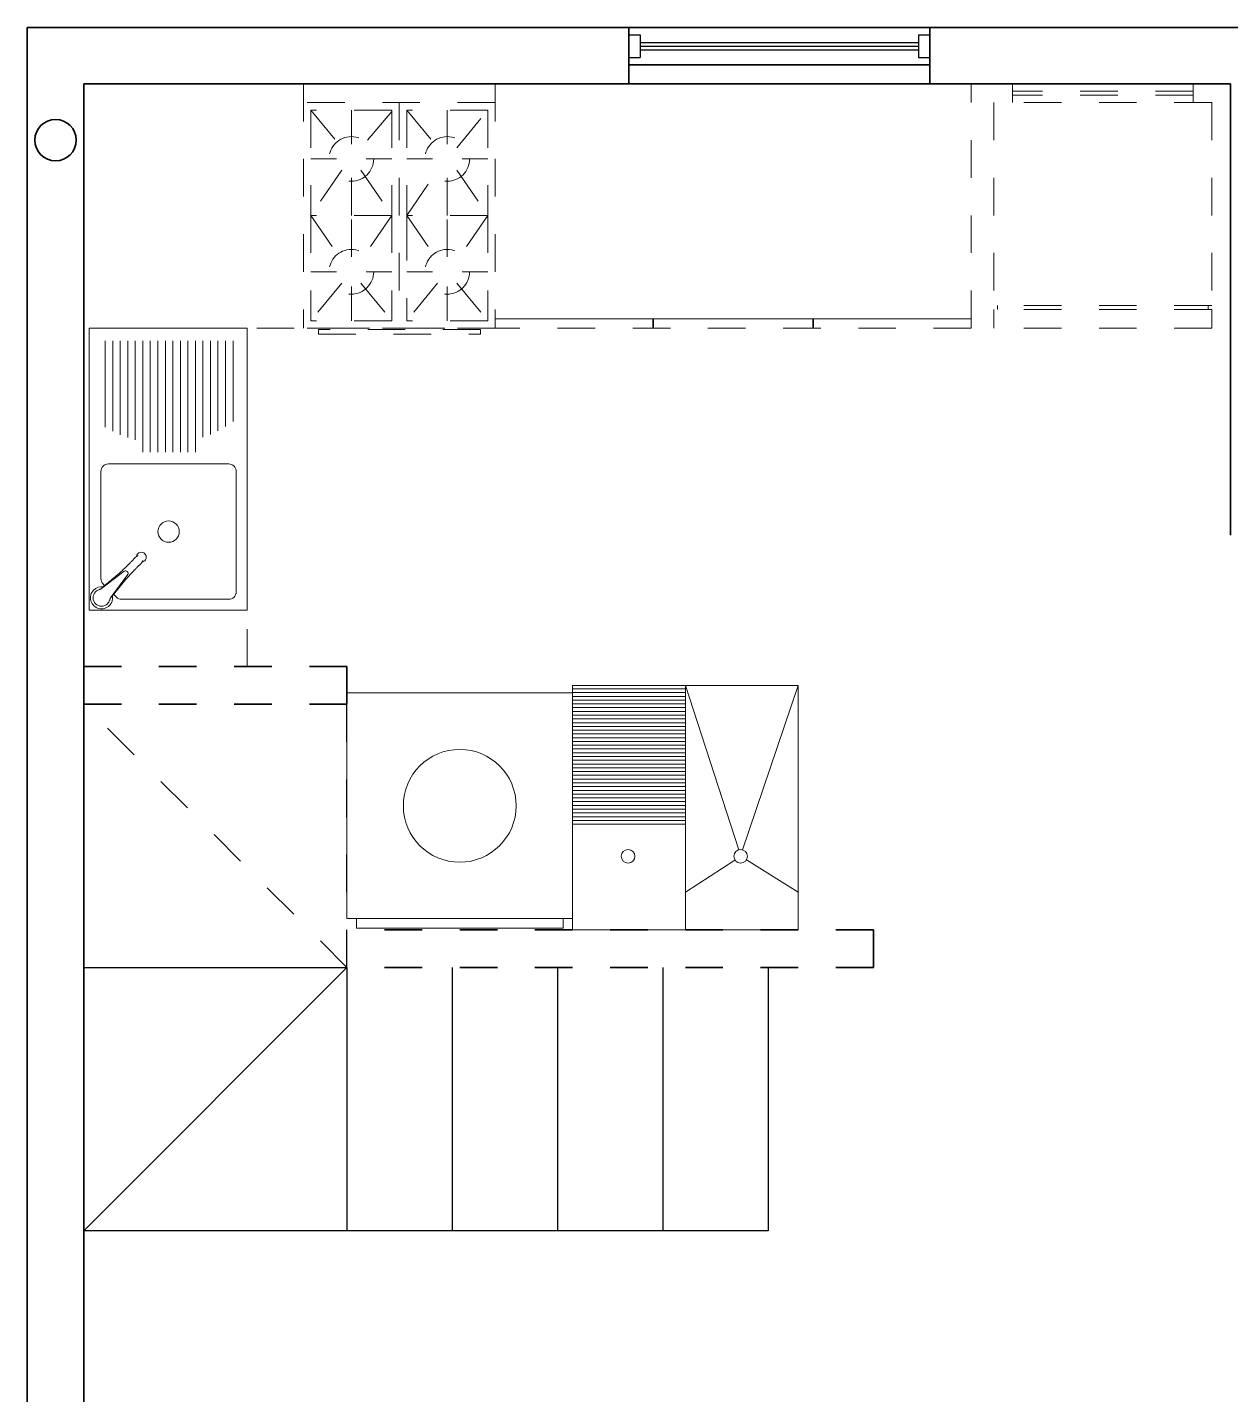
# Model space of a CAD drawing. Header units: millimetres. Extents: x 235.7 to 251.5, y 148.6 to 159.
# Drawn here: x 245 to 248.2, y 154.901 to 158.537 of the extents above; entities that cross this region are included whole.
import ezdxf

# ---------------------------------------------------------------- set-up
doc = ezdxf.new("R2010")
doc.units = ezdxf.units.MM
doc.linetypes.add('DASHDOT', pattern=[1, 0.5, -0.25, 0, -0.25])
doc.linetypes.add('HIDDEN', pattern=[0.375, 0.25, -0.125])
for name, color, linetype, lineweight in [('A-FLOR-LEVL', 7, 'Continuous', 35), ('A-FLOR-STRS', 7, 'Continuous', 25), ('A-FURN', 9, 'Continuous', 18), ('A-GLAZ-FULL', 4, 'Continuous', 25), ('A-WALL-FULL', 7, 'Continuous', 35), ('A-WALL-FULL-EXTR', 7, 'Continuous', 35), ('A-WALL-FULL-INTR', 7, 'Continuous', 35)]:
    doc.layers.add(name, color=color, linetype=linetype, lineweight=lineweight)

# ---------------------------------------------------------------- blocks, each defined once
blk = doc.blocks.new('LAVADORA-PL')
for p, q in [((0, 0), (0, 0.6)), ((0, 0.6), (0.6, 0.6)), ((0.6, 0.6), (0.6, 0)), ((0.625, 0.575), (0.625, 0.025)), ((0.6, 0), (0, 0))]:
    blk.add_line(p, q)
for points in [[(0.6, 0.575), (0.625, 0.575)], [(0.6, 0.025), (0.625, 0.025)]]:
    blk.add_lwpolyline(points)
blk.add_circle((0.3, 0.3), 0.15)

msp = doc.modelspace()

# ---------------------------------------------------------------- linework, layer by layer
at = {"layer": 'A-FLOR-LEVL'}
for p, q in [((247.3999, 158.5368), (246.5999, 158.5368)), ((247.3999, 158.4368), (246.5999, 158.4368))]:
    msp.add_line(p, q, dxfattribs=at)
msp.add_circle((245.0749, 158.2368), 0.055, dxfattribs=at)
at = {"layer": 'A-FLOR-STRS', "linetype": 'HIDDEN', "ltscale": 0.001}
for q in [(245.1499, 156.7368), (245.8499, 156.7368)]:
    msp.add_line((245.8499, 156.0368), q, dxfattribs=at)
at = {"layer": 'A-FLOR-STRS'}
for p, q in [((245.1499, 156.0368), (245.8499, 156.0368)), ((245.8499, 156.0368), (245.8499, 155.3368)), ((246.1299, 156.0368), (246.1299, 155.3368)), ((246.4099, 156.0368), (246.4099, 155.3368)), ((246.6899, 156.0368), (246.6899, 155.3368)), ((246.9699, 156.0368), (246.9699, 155.3368)), ((246.9699, 155.3368), (245.1499, 155.3368))]:
    msp.add_line(p, q, dxfattribs=at)
at = {"layer": 'A-FLOR-STRS', "linetype": 'DASHDOT', "ltscale": 15}
msp.add_line((245.8499, 156.0368), (245.1499, 155.3368), dxfattribs=at)
at = {"layer": 'A-FURN', "linetype": 'HIDDEN', "ltscale": 0.001}
for p, q in [((245.7341, 158.3868), (245.7341, 157.7368)), ((246.2441, 158.3868), (246.2441, 157.7368)), ((247.5099, 157.7368), (247.5099, 158.3868)), ((248.0999, 158.3868), (247.6199, 158.3868)), ((247.6199, 158.3868), (247.6199, 158.3368)), ((248.0999, 158.3868), (248.0999, 158.3368)), ((248.0999, 158.3668), (247.6199, 158.3668)), ((248.0999, 158.3568), (247.6199, 158.3568)), ((246.2441, 158.3368), (245.7341, 158.3368)), ((245.7541, 158.3168), (245.8361, 158.2168)), ((245.9691, 158.3168), (245.7541, 158.3168)), ((245.7541, 158.3168), (245.7541, 158.0368)), ((245.8616, 158.2262), (245.8616, 158.3168)), ((245.9691, 158.3133), (245.8871, 158.2168)), ((245.9691, 158.3168), (245.9691, 158.0368)), ((245.9891, 158.3368), (245.9891, 157.7368)), ((246.0091, 158.3168), (246.0911, 158.2168)), ((246.0091, 158.3168), (246.0091, 158.0133)), ((246.2241, 158.3168), (246.0091, 158.3168)), ((246.1166, 158.2262), (246.1166, 158.3168)), ((246.1421, 158.2168), (246.2241, 158.3168)), ((246.2241, 158.3168), (246.2241, 158.0368)), ((247.5699, 158.3368), (247.5699, 157.7968)), ((248.1499, 158.3368), (247.5699, 158.3368)), ((248.1499, 158.3368), (248.1499, 157.7968)), ((245.7541, 158.1868), (245.8222, 158.1868)), ((245.901, 158.1868), (245.9691, 158.1868)), ((246.0091, 158.1868), (246.0772, 158.1868)), ((246.156, 158.1868), (246.2241, 158.1868)), ((245.8361, 158.1568), (245.7541, 158.0368)), ((245.8616, 158.0368), (245.8616, 158.1474)), ((245.8871, 158.1568), (245.9691, 158.0368)), ((246.0091, 158.0368), (246.0911, 158.1568)), ((246.1166, 158.0368), (246.1166, 158.1474)), ((246.1421, 158.1568), (246.2241, 158.0368)), ((245.7541, 158.0368), (245.8361, 157.9168)), ((245.7541, 158.0368), (245.7541, 157.7568)), ((245.9691, 158.0368), (245.7541, 158.0368)), ((245.8616, 157.9262), (245.8616, 158.0368)), ((245.9691, 158.0368), (245.8871, 157.9168)), ((245.9691, 158.0368), (245.9691, 157.7568)), ((246.0091, 158.0368), (246.0911, 157.9168)), ((246.2241, 158.0368), (246.0091, 158.0368)), ((246.0091, 158.0168), (246.0091, 157.7568)), ((246.1166, 157.9262), (246.1166, 158.0368)), ((246.2241, 158.0368), (246.1421, 157.9168)), ((246.2241, 158.0368), (246.2241, 157.7568)), ((245.7541, 157.8868), (245.8222, 157.8868)), ((245.901, 157.8868), (245.9691, 157.8868)), ((246.0091, 157.8868), (246.0772, 157.8868)), ((246.156, 157.8868), (246.2241, 157.8868)), ((245.8361, 157.8568), (245.7541, 157.7568)), ((245.8616, 157.7568), (245.8616, 157.8474)), ((245.8871, 157.8568), (245.9691, 157.7568)), ((246.0911, 157.8568), (246.0091, 157.7568)), ((246.1166, 157.7568), (246.1166, 157.8474)), ((246.1421, 157.8568), (246.2241, 157.7568)), ((248.1499, 157.7968), (247.5699, 157.7968)), ((248.1499, 157.7868), (247.5699, 157.7868)), ((247.5699, 157.7868), (247.5699, 157.7368)), ((247.5799, 157.7968), (247.5799, 157.7868)), ((248.1399, 157.7968), (248.1399, 157.7868)), ((248.1499, 157.7868), (248.1499, 157.7368)), ((247.5099, 157.7368), (245.5841, 157.7368)), ((245.5841, 157.7368), (245.5841, 156.8368)), ((246.2441, 157.7368), (245.7341, 157.7368)), ((245.9691, 157.7568), (245.7541, 157.7568)), ((246.2241, 157.7568), (246.0091, 157.7568)), ((248.1499, 157.7368), (247.5699, 157.7368))]:
    msp.add_line(p, q, dxfattribs=at)
at = {"layer": 'A-FURN'}
for p, q in [((246.2441, 157.7618), (247.5099, 157.7618)), ((245.1641, 156.9868), (245.1641, 157.7368)), ((245.1641, 157.7368), (245.5841, 157.7368)), ((245.5841, 156.9868), (245.5841, 157.7368)), ((245.2069, 157.7028), (245.2069, 157.4739)), ((245.2269, 157.7028), (245.2269, 157.4628)), ((245.2469, 157.7028), (245.2469, 157.4535)), ((245.2669, 157.7028), (245.2669, 157.4459)), ((245.2869, 157.7028), (245.2869, 157.4399)), ((245.3069, 157.7028), (245.3069, 157.4071)), ((245.3269, 157.7028), (245.3269, 157.4071)), ((245.3469, 157.7028), (245.3469, 157.4071)), ((245.3669, 157.7028), (245.3669, 157.4071)), ((245.3869, 157.7028), (245.3869, 157.4071)), ((245.4069, 157.7028), (245.4069, 157.4071)), ((245.4269, 157.7028), (245.4269, 157.4071)), ((245.4469, 157.7028), (245.4469, 157.4071)), ((245.4669, 157.7028), (245.4669, 157.4467)), ((245.4869, 157.7028), (245.4869, 157.4545)), ((245.5069, 157.7028), (245.5069, 157.464)), ((245.5269, 157.7028), (245.5269, 157.4753)), ((245.5469, 157.7028), (245.5469, 157.4888)), ((245.2155, 157.3758), (245.5355, 157.3758)), ((245.1955, 157.3558), (245.1955, 157.0708)), ((245.5555, 157.3558), (245.5555, 157.0358)), ((245.2765, 157.1164), (245.2868, 157.1269)), ((245.2922, 157.101), (245.3025, 157.1115)), ((245.2015, 157.0565), (245.2055, 157.0525)), ((245.2297, 157.0287), (245.2369, 157.0216)), ((245.251, 157.0158), (245.5355, 157.0158)), ((245.1641, 156.9868), (245.5841, 156.9868)), ((246.4499, 156.1368), (246.4499, 156.7868)), ((246.4499, 156.7868), (247.0499, 156.7868)), ((246.8917, 156.3499), (246.7499, 156.7868)), ((246.7499, 156.1368), (246.7499, 156.7868)), ((246.9021, 156.3499), (247.0499, 156.7868)), ((247.0499, 156.7868), (247.0499, 156.1368)), ((246.4499, 156.7778), (246.7499, 156.7778)), ((246.4499, 156.7678), (246.7499, 156.7678)), ((246.4499, 156.7578), (246.7499, 156.7578)), ((246.4499, 156.7478), (246.7499, 156.7478)), ((246.4499, 156.7378), (246.7499, 156.7378)), ((246.4499, 156.7278), (246.7499, 156.7278)), ((246.4499, 156.7178), (246.7499, 156.7178)), ((246.4499, 156.7078), (246.7499, 156.7078)), ((246.4499, 156.6978), (246.7499, 156.6978)), ((246.4499, 156.6878), (246.7499, 156.6878)), ((246.4499, 156.6878), (246.7499, 156.6878)), ((246.4499, 156.6778), (246.7499, 156.6778)), ((246.4499, 156.6678), (246.7499, 156.6678)), ((246.4499, 156.6578), (246.7499, 156.6578)), ((246.4499, 156.6478), (246.7499, 156.6478)), ((246.4499, 156.6378), (246.7499, 156.6378)), ((246.4499, 156.6278), (246.7499, 156.6278)), ((246.4499, 156.6178), (246.7499, 156.6178)), ((246.4499, 156.6078), (246.7499, 156.6078)), ((246.4499, 156.6078), (246.7499, 156.6078)), ((246.4499, 156.5978), (246.7499, 156.5978)), ((246.4499, 156.5978), (246.7499, 156.5978)), ((246.4499, 156.5878), (246.7499, 156.5878)), ((246.4499, 156.5878), (246.7499, 156.5878)), ((246.4499, 156.5778), (246.7499, 156.5778)), ((246.4499, 156.5778), (246.7499, 156.5778)), ((246.4499, 156.5678), (246.7499, 156.5678)), ((246.4499, 156.5678), (246.7499, 156.5678)), ((246.4499, 156.5578), (246.7499, 156.5578)), ((246.4499, 156.5478), (246.7499, 156.5478)), ((246.4499, 156.5378), (246.7499, 156.5378)), ((246.4499, 156.5278), (246.7499, 156.5278)), ((246.4499, 156.5178), (246.7499, 156.5178)), ((246.4499, 156.5078), (246.7499, 156.5078)), ((246.4499, 156.4978), (246.7499, 156.4978)), ((246.4499, 156.4878), (246.7499, 156.4878)), ((246.4499, 156.4778), (246.7499, 156.4778)), ((246.4499, 156.4678), (246.7499, 156.4678)), ((246.4499, 156.4578), (246.7499, 156.4578)), ((246.4499, 156.4478), (246.7499, 156.4478)), ((246.4499, 156.4378), (246.7499, 156.4378)), ((246.4499, 156.4278), (246.7499, 156.4278)), ((246.4499, 156.4178), (246.7499, 156.4178)), ((246.8816, 156.3226), (246.7499, 156.2368)), ((246.9122, 156.3229), (247.0499, 156.2368)), ((247.0499, 156.1368), (246.4499, 156.1368))]:
    msp.add_line(p, q, dxfattribs=at)
at = {"layer": 'A-FURN', "ltscale": 4}
for p, q in [((245.2676, 157.1072), (245.267, 157.1066)), ((245.2683, 157.1078), (245.2676, 157.1072)), ((245.2689, 157.1085), (245.2683, 157.1078)), ((245.2695, 157.1091), (245.2689, 157.1085)), ((245.2702, 157.1098), (245.2695, 157.1091)), ((245.2708, 157.1104), (245.2702, 157.1098)), ((245.2712, 157.1108), (245.2708, 157.1104)), ((245.2716, 157.1112), (245.2712, 157.1108)), ((245.2719, 157.1116), (245.2716, 157.1112)), ((245.2723, 157.112), (245.2719, 157.1116)), ((245.2727, 157.1124), (245.2723, 157.112)), ((245.2731, 157.1128), (245.2727, 157.1124)), ((245.2734, 157.1132), (245.2731, 157.1128)), ((245.2738, 157.1136), (245.2734, 157.1132)), ((245.2742, 157.114), (245.2738, 157.1136)), ((245.2746, 157.1144), (245.2742, 157.114)), ((245.2749, 157.1148), (245.2746, 157.1144)), ((245.2753, 157.1152), (245.2749, 157.1148)), ((245.2757, 157.1156), (245.2753, 157.1152)), ((245.2761, 157.116), (245.2757, 157.1156)), ((245.2765, 157.1164), (245.2761, 157.116)), ((245.2872, 157.1273), (245.2868, 157.1269)), ((245.2876, 157.1276), (245.2872, 157.1273)), ((245.288, 157.128), (245.2876, 157.1276)), ((245.2884, 157.1283), (245.288, 157.128)), ((245.2888, 157.1287), (245.2884, 157.1283)), ((245.289, 157.1289), (245.2888, 157.1287)), ((245.2893, 157.1291), (245.289, 157.1289)), ((245.2895, 157.1293), (245.2893, 157.1291)), ((245.2898, 157.1295), (245.2895, 157.1293)), ((245.29, 157.1296), (245.2898, 157.1295)), ((245.2903, 157.1298), (245.29, 157.1296)), ((245.2906, 157.13), (245.2903, 157.1298)), ((245.2909, 157.1302), (245.2906, 157.13)), ((245.2911, 157.1303), (245.2909, 157.1302)), ((245.2914, 157.1305), (245.2911, 157.1303)), ((245.2917, 157.1307), (245.2914, 157.1305)), ((245.292, 157.1309), (245.2917, 157.1307)), ((245.2922, 157.131), (245.292, 157.1309)), ((245.2925, 157.1312), (245.2922, 157.131)), ((245.2928, 157.1314), (245.2925, 157.1312)), ((245.2931, 157.1315), (245.2928, 157.1314)), ((245.2933, 157.1317), (245.2931, 157.1315)), ((245.2936, 157.1319), (245.2933, 157.1317)), ((245.2939, 157.132), (245.2936, 157.1319)), ((245.2941, 157.1322), (245.2939, 157.132)), ((245.3028, 157.1119), (245.3025, 157.1115)), ((245.3032, 157.1123), (245.3028, 157.1119)), ((245.3036, 157.1127), (245.3032, 157.1123)), ((245.3039, 157.1131), (245.3036, 157.1127)), ((245.3042, 157.1135), (245.3039, 157.1131)), ((245.3044, 157.1138), (245.3042, 157.1135)), ((245.3046, 157.114), (245.3044, 157.1138)), ((245.3048, 157.1143), (245.3046, 157.114)), ((245.305, 157.1146), (245.3048, 157.1143)), ((245.3051, 157.1148), (245.305, 157.1146)), ((245.3053, 157.1151), (245.3051, 157.1148)), ((245.3055, 157.1154), (245.3053, 157.1151)), ((245.3057, 157.1157), (245.3055, 157.1154)), ((245.3058, 157.116), (245.3057, 157.1157)), ((245.306, 157.1162), (245.3058, 157.116)), ((245.3061, 157.1165), (245.306, 157.1162)), ((245.3063, 157.1168), (245.3061, 157.1165)), ((245.3065, 157.1171), (245.3063, 157.1168)), ((245.3066, 157.1174), (245.3065, 157.1171)), ((245.3068, 157.1177), (245.3066, 157.1174)), ((245.3069, 157.1179), (245.3068, 157.1177)), ((245.3071, 157.1182), (245.3069, 157.1179)), ((245.3073, 157.1185), (245.3071, 157.1182)), ((245.3074, 157.1188), (245.3073, 157.1185)), ((245.3076, 157.119), (245.3074, 157.1188)), ((245.1974, 157.0448), (245.2576, 157.0908)), ((245.267, 157.0816), (245.2214, 157.0194)), ((245.229, 157.072), (245.2268, 157.0702)), ((245.2311, 157.0738), (245.229, 157.072)), ((245.2332, 157.0756), (245.2311, 157.0738)), ((245.2353, 157.0773), (245.2332, 157.0756)), ((245.2374, 157.0791), (245.2353, 157.0773)), ((245.2395, 157.0809), (245.2374, 157.0791)), ((245.2416, 157.0827), (245.2395, 157.0809)), ((245.2437, 157.0846), (245.2416, 157.0827)), ((245.2457, 157.0864), (245.2437, 157.0846)), ((245.2478, 157.0882), (245.2457, 157.0864)), ((245.2498, 157.0901), (245.2478, 157.0882)), ((245.2519, 157.092), (245.2498, 157.0901)), ((245.2539, 157.0939), (245.2519, 157.092)), ((245.2559, 157.0958), (245.2539, 157.0939)), ((245.2579, 157.0977), (245.2559, 157.0958)), ((245.2586, 157.0983), (245.2579, 157.0977)), ((245.2592, 157.0989), (245.2586, 157.0983)), ((245.2599, 157.0996), (245.2592, 157.0989)), ((245.2605, 157.1002), (245.2599, 157.0996)), ((245.2611, 157.1008), (245.2605, 157.1002)), ((245.2618, 157.1015), (245.2611, 157.1008)), ((245.2624, 157.1021), (245.2618, 157.1015)), ((245.2631, 157.1027), (245.2624, 157.1021)), ((245.2637, 157.1034), (245.2631, 157.1027)), ((245.265, 157.0723), (245.2631, 157.0701)), ((245.2644, 157.104), (245.2637, 157.1034)), ((245.265, 157.1047), (245.2644, 157.104)), ((245.2657, 157.1053), (245.265, 157.1047)), ((245.2669, 157.0744), (245.265, 157.0723)), ((245.2663, 157.1059), (245.2657, 157.1053)), ((245.267, 157.1066), (245.2663, 157.1059)), ((245.2688, 157.0765), (245.2669, 157.0744)), ((245.2707, 157.0786), (245.2688, 157.0765)), ((245.2726, 157.0807), (245.2707, 157.0786)), ((245.2732, 157.0814), (245.2726, 157.0807)), ((245.2739, 157.0822), (245.2732, 157.0814)), ((245.2746, 157.0829), (245.2739, 157.0822)), ((245.2753, 157.0836), (245.2746, 157.0829)), ((245.276, 157.0844), (245.2753, 157.0836)), ((245.2767, 157.0851), (245.276, 157.0844)), ((245.2773, 157.0858), (245.2767, 157.0851)), ((245.278, 157.0865), (245.2773, 157.0858)), ((245.2787, 157.0873), (245.278, 157.0865)), ((245.2794, 157.088), (245.2787, 157.0873)), ((245.2801, 157.0887), (245.2794, 157.088)), ((245.2808, 157.0894), (245.2801, 157.0887)), ((245.2815, 157.0902), (245.2808, 157.0894)), ((245.2821, 157.0909), (245.2815, 157.0902)), ((245.2828, 157.0916), (245.2821, 157.0909)), ((245.2835, 157.0923), (245.2828, 157.0916)), ((245.2842, 157.0931), (245.2835, 157.0923)), ((245.2849, 157.0938), (245.2842, 157.0931)), ((245.2856, 157.0945), (245.2849, 157.0938)), ((245.2863, 157.0952), (245.2856, 157.0945)), ((245.2867, 157.0956), (245.2863, 157.0952)), ((245.2871, 157.096), (245.2867, 157.0956)), ((245.2874, 157.0963), (245.2871, 157.096)), ((245.2878, 157.0967), (245.2874, 157.0963)), ((245.2882, 157.0971), (245.2878, 157.0967)), ((245.2886, 157.0975), (245.2882, 157.0971)), ((245.289, 157.0979), (245.2886, 157.0975)), ((245.2894, 157.0983), (245.289, 157.0979)), ((245.2898, 157.0986), (245.2894, 157.0983)), ((245.2902, 157.099), (245.2898, 157.0986)), ((245.2906, 157.0994), (245.2902, 157.099)), ((245.291, 157.0998), (245.2906, 157.0994)), ((245.2914, 157.1002), (245.291, 157.0998)), ((245.2918, 157.1006), (245.2914, 157.1002)), ((245.2922, 157.101), (245.2918, 157.1006)), ((245.1979, 157.0453), (245.1974, 157.0448)), ((245.1985, 157.0457), (245.1979, 157.0453)), ((245.199, 157.0461), (245.1985, 157.0457)), ((245.1995, 157.0466), (245.199, 157.0461)), ((245.2, 157.047), (245.1995, 157.0466)), ((245.2005, 157.0475), (245.2, 157.047)), ((245.201, 157.048), (245.2005, 157.0475)), ((245.2014, 157.0485), (245.201, 157.048)), ((245.2019, 157.049), (245.2014, 157.0485)), ((245.2024, 157.0494), (245.2019, 157.049)), ((245.2029, 157.0499), (245.2024, 157.0494)), ((245.2034, 157.0504), (245.2029, 157.0499)), ((245.2038, 157.0509), (245.2034, 157.0504)), ((245.2043, 157.0514), (245.2038, 157.0509)), ((245.2048, 157.0519), (245.2043, 157.0514)), ((245.2053, 157.0523), (245.2048, 157.0519)), ((245.2058, 157.0528), (245.2053, 157.0523)), ((245.2063, 157.0532), (245.2058, 157.0528)), ((245.2068, 157.0537), (245.2063, 157.0532)), ((245.2073, 157.0541), (245.2068, 157.0537)), ((245.2078, 157.0546), (245.2073, 157.0541)), ((245.2083, 157.055), (245.2078, 157.0546)), ((245.2089, 157.0554), (245.2083, 157.055)), ((245.2094, 157.0559), (245.2089, 157.0554)), ((245.2099, 157.0563), (245.2094, 157.0559)), ((245.2104, 157.0567), (245.2099, 157.0563)), ((245.211, 157.0571), (245.2104, 157.0567)), ((245.2115, 157.0575), (245.211, 157.0571)), ((245.212, 157.058), (245.2115, 157.0575)), ((245.2126, 157.0584), (245.212, 157.058)), ((245.2131, 157.0588), (245.2126, 157.0584)), ((245.2136, 157.0592), (245.2131, 157.0588)), ((245.2141, 157.0596), (245.2136, 157.0592)), ((245.2147, 157.0601), (245.2141, 157.0596)), ((245.2152, 157.0605), (245.2147, 157.0601)), ((245.2157, 157.0609), (245.2152, 157.0605)), ((245.2162, 157.0613), (245.2157, 157.0609)), ((245.2183, 157.0631), (245.2162, 157.0613)), ((245.2205, 157.0649), (245.2183, 157.0631)), ((245.2226, 157.0667), (245.2205, 157.0649)), ((245.2247, 157.0684), (245.2226, 157.0667)), ((245.2268, 157.0702), (245.2247, 157.0684)), ((245.2363, 157.0371), (245.2311, 157.0305)), ((245.238, 157.0394), (245.2363, 157.0371)), ((245.2398, 157.0416), (245.238, 157.0394)), ((245.2416, 157.0438), (245.2398, 157.0416)), ((245.2433, 157.046), (245.2416, 157.0438)), ((245.2451, 157.0483), (245.2433, 157.046)), ((245.2468, 157.0505), (245.2451, 157.0483)), ((245.2486, 157.0527), (245.2468, 157.0505)), ((245.2504, 157.0549), (245.2486, 157.0527)), ((245.2522, 157.0571), (245.2504, 157.0549)), ((245.254, 157.0593), (245.2522, 157.0571)), ((245.2558, 157.0615), (245.254, 157.0593)), ((245.2576, 157.0637), (245.2558, 157.0615)), ((245.2594, 157.0658), (245.2576, 157.0637)), ((245.2613, 157.068), (245.2594, 157.0658)), ((245.2631, 157.0701), (245.2613, 157.068)), ((245.2188, 157.0137), (245.2186, 157.0134)), ((245.2189, 157.014), (245.2188, 157.0137)), ((245.219, 157.0142), (245.2189, 157.014)), ((245.2191, 157.0145), (245.219, 157.0142)), ((245.2192, 157.0148), (245.2191, 157.0145)), ((245.2193, 157.0151), (245.2192, 157.0148)), ((245.2194, 157.0153), (245.2193, 157.0151)), ((245.2195, 157.0156), (245.2194, 157.0153)), ((245.2196, 157.0159), (245.2195, 157.0156)), ((245.2197, 157.0162), (245.2196, 157.0159)), ((245.2199, 157.0165), (245.2197, 157.0162)), ((245.22, 157.0167), (245.2199, 157.0165)), ((245.2201, 157.017), (245.22, 157.0167)), ((245.2202, 157.0173), (245.2201, 157.017)), ((245.2203, 157.0175), (245.2202, 157.0173)), ((245.2205, 157.0178), (245.2203, 157.0175)), ((245.2206, 157.0181), (245.2205, 157.0178)), ((245.2207, 157.0183), (245.2206, 157.0181)), ((245.2209, 157.0186), (245.2207, 157.0183)), ((245.221, 157.0188), (245.2209, 157.0186)), ((245.2214, 157.0194), (245.221, 157.0188)), ((245.2217, 157.02), (245.2214, 157.0194)), ((245.2221, 157.0206), (245.2217, 157.02)), ((245.2225, 157.0211), (245.2221, 157.0206)), ((245.223, 157.0216), (245.2225, 157.0211)), ((245.2234, 157.0222), (245.223, 157.0216)), ((245.2239, 157.0227), (245.2234, 157.0222)), ((245.2243, 157.0232), (245.2239, 157.0227)), ((245.2248, 157.0237), (245.2243, 157.0232)), ((245.2252, 157.0242), (245.2248, 157.0237)), ((245.2257, 157.0247), (245.2252, 157.0242)), ((245.2262, 157.0251), (245.2257, 157.0247)), ((245.2267, 157.0256), (245.2262, 157.0251)), ((245.2272, 157.0261), (245.2267, 157.0256)), ((245.2276, 157.0266), (245.2272, 157.0261)), ((245.2281, 157.0271), (245.2276, 157.0266)), ((245.2286, 157.0276), (245.2281, 157.0271)), ((245.2291, 157.0281), (245.2286, 157.0276)), ((245.2295, 157.0286), (245.2291, 157.0281)), ((245.23, 157.0291), (245.2295, 157.0286)), ((245.2311, 157.0305), (245.23, 157.0291))]:
    msp.add_line(p, q, dxfattribs=at)
at = {"layer": 'A-FURN', "linetype": 'HIDDEN', "ltscale": 0.001}
msp.add_lwpolyline([(246.2051, 157.7333), (245.7739, 157.7333), (245.7739, 157.7205), (246.2051, 157.7205)], close=True, dxfattribs=at)
at = {"layer": 'A-FURN', "ltscale": 4}
for points in [[(245.3056, 157.1149, 0.150311), (245.3124, 157.1185, 1), (245.2937, 157.1369, 0.145063), (245.2902, 157.1303)], [(245.202, 157.0489, 0.243737), (245.1763, 157.0405, 1), (245.2183, 156.9993, 0.244286), (245.2262, 157.0252)], [(245.1903, 157.0411, 0.121688), (245.1812, 157.0355, 1), (245.2131, 157.0041, 0.123107), (245.2186, 157.0135)]]:
    msp.add_lwpolyline(points, format="xyb", dxfattribs=at)
msp.add_lwpolyline([(245.1901, 157.041), (245.1903, 157.0411), (245.1906, 157.0413), (245.1909, 157.0414), (245.1912, 157.0415), (245.1915, 157.0416), (245.1918, 157.0418), (245.192, 157.0419), (245.1923, 157.042), (245.1926, 157.0422), (245.1929, 157.0423), (245.1932, 157.0424), (245.1935, 157.0425), (245.1938, 157.0427), (245.194, 157.0428), (245.1943, 157.0429), (245.1946, 157.0431), (245.1949, 157.0432), (245.1952, 157.0434), (245.1954, 157.0435), (245.1957, 157.0437), (245.1963, 157.0441), (245.1968, 157.0444), (245.1974, 157.0448)], dxfattribs=at)
at = {"layer": 'A-FURN', "linetype": 'HIDDEN', "ltscale": 0.001}
for centre in [(245.8616, 158.1868), (246.1166, 158.1868), (245.8616, 157.8868), (246.1166, 157.8868)]:
    msp.add_circle(centre, 0.0594, dxfattribs=at)
at = {"layer": 'A-FURN'}
for centre, radius in [((245.3755, 157.1958), 0.0284), ((246.5976, 156.3325), 0.0181), ((246.8968, 156.3325), 0.0181)]:
    msp.add_circle(centre, radius, dxfattribs=at)
for centre, start, end in [((245.2155, 157.3558), 90, 180), ((245.5355, 157.3558), 0, 90), ((245.2155, 157.0708), 180, 225.3941), ((245.5355, 157.0358), 270, 0), ((245.251, 157.0358), 225.3941, 270)]:
    msp.add_arc(centre, 0.02, start, end, dxfattribs=at)
at = {"layer": 'A-FURN', "ltscale": 4}
msp.add_arc((245.261, 157.0849), 0.00687, 331.209, 119.8779, dxfattribs=at)
at = {"layer": 'A-GLAZ-FULL'}
for p, q in [((246.5999, 158.5168), (246.6299, 158.5168)), ((246.6299, 158.4968), (247.3699, 158.4968)), ((247.3699, 158.5168), (247.3999, 158.5168)), ((246.5999, 158.4568), (246.6299, 158.4568)), ((246.6299, 158.4868), (247.3699, 158.4868)), ((246.6299, 158.4768), (247.3699, 158.4768)), ((247.3699, 158.4568), (247.3999, 158.4568))]:
    msp.add_line(p, q, dxfattribs=at)
at = {"layer": 'A-GLAZ-FULL', "ltscale": 0.001}
for p, q in [((246.6299, 158.5168), (246.6299, 158.4568)), ((247.3699, 158.5168), (247.3699, 158.4568))]:
    msp.add_line(p, q, dxfattribs=at)
at = {"layer": 'A-WALL-FULL'}
for p, q in [((246.6641, 157.7618), (246.6641, 157.7368)), ((247.0899, 157.7618), (247.0899, 157.7368))]:
    msp.add_line(p, q, dxfattribs=at)
at = {"layer": 'A-WALL-FULL-EXTR'}
for p, q in [((244.9999, 152.5368), (244.9999, 158.5368)), ((244.9999, 158.5368), (246.5999, 158.5368)), ((246.5999, 158.3868), (246.5999, 158.5368)), ((247.3999, 158.5368), (247.3999, 158.3868)), ((247.3999, 158.5368), (248.1999, 158.5368)), ((248.1999, 158.5368), (248.3499, 158.5368)), ((245.1499, 152.6868), (245.1499, 158.3868)), ((245.1499, 158.3868), (246.5999, 158.3868)), ((247.5099, 158.3868), (246.2441, 158.3868)), ((247.3999, 158.3868), (248.1999, 158.3868))]:
    msp.add_line(p, q, dxfattribs=at)
at = {"layer": 'A-WALL-FULL-INTR'}
msp.add_line((248.1999, 157.1868), (248.1999, 158.3868), dxfattribs=at)
at = {"layer": 'A-WALL-FULL-INTR', "linetype": 'HIDDEN', "ltscale": 0.001}
for p, q in [((245.8499, 156.8368), (245.1499, 156.8368)), ((245.8499, 156.7368), (245.8499, 156.8368)), ((245.8499, 156.7368), (245.1499, 156.7368)), ((247.2499, 156.1368), (245.8499, 156.1368)), ((247.2499, 156.1368), (247.2499, 156.0368)), ((247.2499, 156.0368), (245.8499, 156.0368))]:
    msp.add_line(p, q, dxfattribs=at)

# ---------------------------------------------------------------- block references
at = {"layer": 'A-FURN', "xscale": -1, "rotation": 90}
msp.add_blockref('LAVADORA-PL', (246.4499, 156.7668), dxfattribs=at)

doc.saveas('drawing.dxf')
